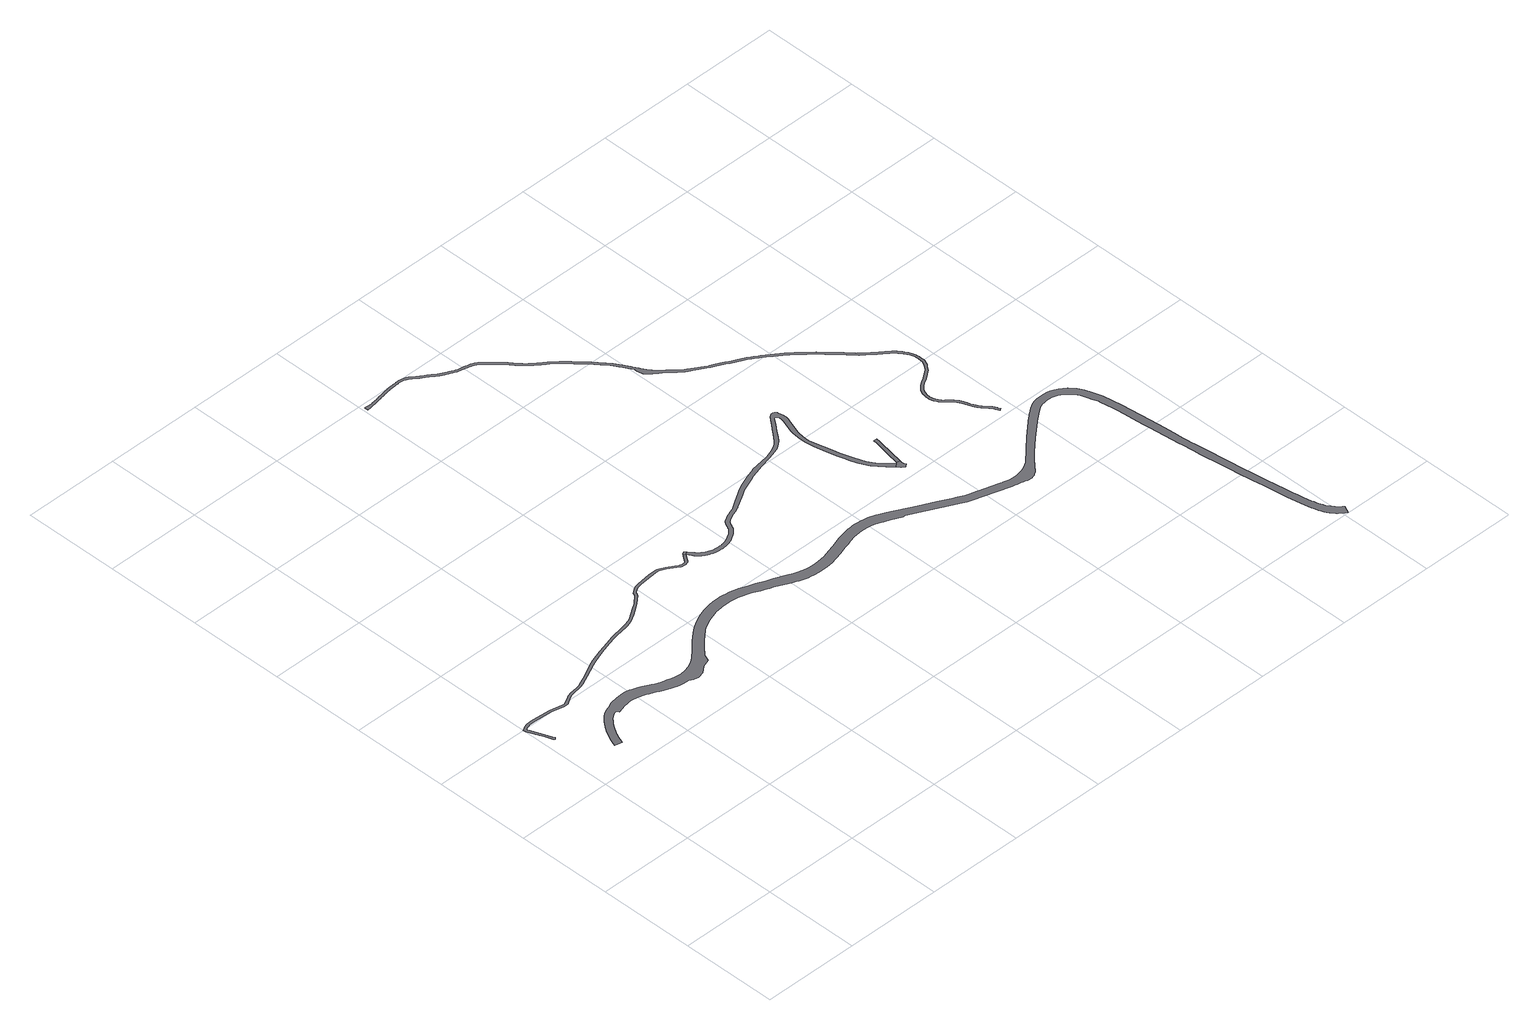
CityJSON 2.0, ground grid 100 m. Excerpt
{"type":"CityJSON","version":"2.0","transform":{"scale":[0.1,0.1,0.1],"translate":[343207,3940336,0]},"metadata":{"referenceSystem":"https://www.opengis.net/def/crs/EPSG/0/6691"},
"CityObjects":{
"road1":{"type":"Road","attributes":{"RoadStructureAttribute.sectionType":"1"},"geometry":[{"type":"MultiSurface","lod":"1","boundaries":[[[0,1,2,3,4,5,6,7,8,9,10,11,12,13,14,15,16,17,18,19,20,21,22,23,24,25,26,27,28,29,30,31,32,33,34,35,36,37,38,39,40,41,42,43,44,45,46,47,48,49,50,51,52,53,54,55,56,57,58,59,60,61,62,63,64,65,66,67,68,69,70,71,72,73,74,75,76,77,78,79,80,81,82,83,84,85,86,87,88,89,90,91,92,93,94,95,96,97,98,99,100,101,102,103,104,105,106,107,108,109,110,111,112,113,114,115,116,117,118,119,120,121,122,123,124,125,126,127,128,129,130,131,132,133,134,135,136,137,138,139,140,141,142,143,144,145,146,147,148,149,150,151,0,152,153,154,155,156,157,158,159,160,161,162,163,164,165,166,167,168,169,170,171,172,173,174,175,176,177,178,179,180,181,182,183,184,185,186,187,188,189,190,191,192,193,194,195,196,197,198,199,200,201,202,203,204,205,206,207,208,209,210,211,212,213,214,215,216,217,218,219,220,221,222,223,224,225,226,227,228,229,230,231,232,233,234,235,236,237,238,239,240,241,242,243,244,245,246,247,248,249,250,251,252,253,254,255,256,257,258,259,260,261,262,263,264,265,266,267,268,269,270,271,272,273,274,275,276,277,278,279,280,281,282,283,284,285,286,287,288,289,290,291,292,293,294,295,296,297,298,299,300,301,302,303,304,305,306,307,308,309,310,311,312,313,314,315,316,317,318,319,320,321,322,323,324,325,326,327,328,329,330,331,332,333,334,335,336,337,338,339,340,341,342,343,344,345,346,347,348,349,350,351,352,353,354,355,356,357,358,359,360,361,362,363,364,365,366,367,368,369,370,371,372,373,374,375,376,377,378,379,380,381,382,383,384,385,386,387,388,389,390,391,392,393,394,395,396]]]}]},
"road2":{"type":"Road","geometry":[{"type":"MultiSurface","lod":"1","boundaries":[[[397,1,0,396,398]]]}]},
"road3":{"type":"Road","attributes":{"function":"3","RoadStructureAttribute.sectionType":"1"},"geometry":[{"type":"MultiSurface","lod":"1","boundaries":[[[399,400,401,402,403,404,405,406,407,408,409,410,411,412,413,414,415,416,417,418,419,420,421,422,423,424,425,426,427,428,429,430,431,432,433,434,435,436,437,438,439,440,441,442,443,444,445,446,447,448,449,450,451,452,453,454,455,456,457,458,459,460,461,462,463,464,465,466,467,468,469,470,471,472,473,474,475,476,477,478,479,480,481,482,483,484,485,486,487,488,489,490,491,492,493,494,495,496,497,498,499,500,501,502,503,504,505,506,507,508,509,510,511,512,513,514,515,516,517,518,519,520,521,522,523,524,525,526,527,528,529,530,531,532,533,534,535,536,537,538,539,540,541,542,543,544,545,546,547,548,549,550,551,552,553,554,555,556,557,558,559,560,561,562,563,564,565,566,567,568,569,570,571,572,573,574,575,576,577,578,579,580,581,582,583,584,585,586,587,588,589,590,591,592,593,594,595,596,597,598,599,600,601,602,603,604,605,606,607,608,609,610,611,612,613,614,615,616,617,618,619,620,621,622,623,624,625,626,627,628,629,630,631,632,633,634,635,636,637,638,639,640,641,642,643,644,645,646,647,648,649,650,651,652,653,654,655,656,657,658,659,660,661,662,663,664,665,666,667,668,669,670,671,672,673,674,675,676,677,678,679,680,681,682,683,684,685,686,687,688,689,690,691,692,693,694,695,696,697,698,699,700,701,702,703,704,705,706,707,708,709,710,711,712,713,714,715,716,717,718,719,720,721,722,723,724,725,726,727,728,729,730,731,732,733,734,735,736,737,738,739,740,741,742,743,744,745,746,747,748,749,750,751,752,753,754,755,756,757,758,759,760,761,762,763,764,765,766,767,768,769,770,771,772,773,774,775,776,777,778,779,780,781,782,783,784,785,786,787,788,789,790,791,792,793,794,795,796,797,798,799,800,801,802,803,804,805,806,807,808,809,810,811,812,813,814,815,816,817,818,819,820,821,822,823,824,825,826]]]}]},
"road4":{"type":"Road","attributes":{"RoadStructureAttribute.sectionType":"1"},"geometry":[{"type":"MultiSurface","lod":"1","boundaries":[[[827,828,829,830,831,832,833,834,835,836,837,838,839,840,841,842,843,844,845,846,847,848,849,850,851,852,853,854,855,856,857,858,859,860,861,862,863,864,865,866,867,868,869,870,871,872,873,874,875,876,877,878,879,880,881,882,883,884,885,886,887,888,889,890,891,892,893,894,895,896,897,898,899,900,901,902,903,904,905,906,907,908,909,910,911,912,913,914,915,916,917,918,919,920,921,922,923,924,925,926,927,928,929,930,931,932,933,934,935,936,937,938,939,940,941,942,943,944,945,946,947,948,949,950,951,952,953,954,955,956,957,958,959,960,961,962,963,964,965,966,967,968,969,970,971,972,973,974,975,976,977,978,979,980,981,982,983,984,985,986,987,988,989,990,991,992,993,994,995,996,997,998,999,1000,1001,1002,1003,1004,1005,1006,1007,1008,1009,1010,1011,1012,1013,1014,1015,1016,1017,1018,1019,1020,1021,1022,1023,1024,1025,1026,1027,1028,1029,1030,1031,1032,1033,1034,1035,1036,1037,1038,1039,1040,1041,1042,1043,1044,1045,1046,1047,1048,1049,1050,1051,1052,1053,1054,1055,1056,1057,1058,1059,1060,1061,1062,1063,1064,1065,1066,1067,1068,1069,1070,1071,1072,1073,1074,1075,1076,1077,1078,1079,1080,1081,1082,1083,1084,1085,1086,1087,1088,1089,1090,1091,1092,1093,1094,1095,1096,1097,1098,1099,1100,1101,1102,1103,1104,1105,1106,1107,1108,1109,1110,1111,1112,1113,1114,1115,1116,1117,1118,1119,1120,1121,1122,1123,1124,1125,1126,1127,1128,1129,1130,1131,1132,1133,1134,1135,1136,1137,1138,1139,1140,1141,1142,1143,1144,1145,1146,1147,1148,1149,1150,1151,1152,1153,1154,1155,1156,1157,1158,1159,1160,1161,1162,1163,1164,1165,1166,1167,1168,1169,1170,1171,1172,1173,1174,1175,1176,1177,1178,1179,1180,1181,1182,1183,1184,1185,1186,1187,1188,1189,1190,1191,1192,1193,1194,1195,1196,1197,1198,1199,1200,1201,1202,1203,1204,1205,1206,1207,1208,1209,1210,1211,1212,1213,1214,1215,1216,1217,1218,1219,1220,1221,1222,1223,1224,1225,1226,1227,1228,1229,1230,1231,1232,1233,1234,1235,1236,1237,1238,1239,1240,1241,1242,1243,1244,1245,1246,1247,1248,1249,1250,1251,1252,1253,1254,1255,1256,1257,1258,1259,1260,1261,1262,1263,1264,1265,1266,1267,1268,1269,1270,1271,1272,1273,1274,1275,1276,1277,1278,1279,1280,1281,1282,1283,1284,1285,1286,1287,1288,1289,1290,1291,1292,1293,1294,1295,1296,1297,1298,1299,1300,1301,1302,1303,1304,1305,1306,1307,1308,1309,1310,1311,1312,1313,1314,1315,1316,1317,1318,1319,1320,1321,1322,1323,1324,1325,1326,1327,1328,1329,1330,1331,1332,1333,1334,1335,1336,1337,1338,1339,1340,1341,1342,1343,1344,1345,1346,1347,1348,1349,1350,1351,1352,1353,1354,1355,1356,1357,1358,1359,1360,1361,1362,1363,1364,1365,1366,1367,1368,1369,1370,1371,1372,1373,1374,1375,1376,1377,1378,1379,1380,1381,1382,1383,1384,1385,1386,1387,1388,1389,1390,1391,1392,1393,1394,1395,1396,1397,1398,1399,1400,1401,1402,1403,1404,1405,1406,1407,1408,1409,1410,1411,1412,1413,1414,1415,1416,1417,1418,1419,1420,1421,1422,1423,1424,1425,1426,1427,1428,1429,1430,1431,1432,1433,1434,1435,1436,1437,1438,1439,1440,1441,1442,1443,1444,1445,1446,1447,1448,1449,1450,1451,1452,1453,1454,1455,1456,1457,1458,1459,1460,1461,1462,1463,1464,1465,1466,1467,1468,1469,1470,1471,1472,1473,1474,1475,1476,1477,1478,1479,1480,1481,1482,1483,1484,1485,1486,1487,1488,1489,1490,1491,1492,1493,1494,1495,1496,1497,1498,1499,1500,1501,1502,1503,1504,1505,1506,1507,1508,1509,1510,1511,1512,1513,1514,1515,1516,1517,1518,1519,1520,1521,1522,1523,1524,1525,1526,1527,1528,1529,1530,1531,1532,1533,1534,1535,1536,1537,1538,1539,1540,1541,1542,1543,1544,1545,1546,1547,1548,1549,1550,1551,1552,1553,1554,1555,1556,1557,1558,1559,1560,1561,1562,1563,1564,1565,1566,1567,1568,1569,1570,1571,1572,1573,1574,1575,1576,1577,1578,1579,1580,1581,1582,1583,1584,1585,1586,1587,1588,1589,1590,1591,1592,1593,1594,1595,1596,1597,1598,1599,1600,1601,1602,1603,1604,1605,1606,1607,1608,1609,1610,1611,1612,1613,1614,1615,1616,1617,1618,1619,1620,1621,1622,1623,1624,1625,1626,1627,1628,1629,1630,1631,1632,1633,1634,1635,1636,1637,1638,1639,1640,1641,1642,1643,1644,1645,1646,1647,1648,1649,1650,1651,1652,1653,1654,1655,1656,1657,1658,1659,1660,1661,1662,1663,1664,1665,1666,1667,1668,1669,1670,1671,1672,1673,1674,1675,1676,1677,1678,1679,1680,1681,1682,1683,1684,1685,1686,1687,1688,1689,1690,1691,1692,1693,1694,1695,1696,1697,1698,1699,1700,1701,1702,1703,1704,1705,1706,1707,1708,1709,1710,1711,1712,1713,1714,1715,1716,1717,1718,1719,1720,1721,1722,1723,1724,1725,1726,1727,1728,1729,1730,1731,1732,1733,1734,1735,1736,1737,1738,1739,1740,1741,1742,1743,1744,1745,1746,1747,1748,1749,1750,1751,1752,1753,1754,1755,1756,1757,1758,1759,1760,1761,1762,1763,1764,1765,1766,1767,1768,1769,1770,1771,1772,1773,1774,1775,1776,1777,1778,1779,1780,1781,1782,1783,1784,1785,1786,1787,1788,1789,1790,1791,1792,1793,1794,1795,1796,1797,1798,1799,1800,1801,1802,1803,1804,1805,1806,1807,1808,1809]]]}]},
"road5":{"type":"Road","geometry":[{"type":"MultiSurface","lod":"1","boundaries":[[[1810,1811,1812,1813,270,269,1814,1815,1816,1817]]]}]},
"road6":{"type":"Road","attributes":{"RoadStructureAttribute.sectionType":"1"},"geometry":[{"type":"MultiSurface","lod":"1","boundaries":[[[1812,1818,1819,1820,1821,1822,1823,1824,1813]]]}]}
},
"vertices":[
[2627,3643,0],[2606,3657,0],[2600,3649,0],[2568,3604,0],[2558,3588,0],[2551,3581,0],[2540,3577,0],[2532,3575,0],[2516,3575,0],[2503,3578,0],[2494,3582,0],[2485,3586,0],[2457,3603,0],[2384,3650,0],[2347,3667,0],[2330,3675,0],[2313,3680,0],[2294,3683,0],[2272,3683,0],[2209,3678,0],[2072,3664,0],[2023,3651,0],[2002,3645,0],[1963,3619,0],[1943,3601,0],[1938,3587,0],[1938,3583,0],[1937,3580,0],[1936,3579,0],[1933,3573,0],[1853,3501,0],[1788,3458,0],[1732,3422,0],[1692,3396,0],[1656,3378,0],[1600,3360,0],[1503,3343,0],[1472,3340,0],[1450,3335,0],[1404,3325,0],[1328,3304,0],[1199,3269,0],[1076,3226,0],[1022,3204,0],[885,3135,0],[780,3089,0],[755,3078,0],[723,3073,0],[681,3068,0],[649,3064,0],[629,3058,0],[607,3051,0],[586,3042,0],[560,3025,0],[531,3010,0],[512,2998,0],[495,2994,0],[479,2996,0],[347,3025,0],[168,3042,0],[120,3042,0],[87,3039,0],[73,3033,0],[46,3025,0],[29,3018,0],[24,3012,0],[5,3002,0],[7,2980,0],[8,2974,0],[9,2971,0],[16,2952,0],[23,2937,0],[30,2919,0],[38,2901,0],[43,2889,0],[45,2884,0],[57,2855,0],[66,2831,0],[77,2805,0],[88,2776,0],[105,2736,0],[116,2724,0],[134,2741,0],[126,2750,0],[66,2898,0],[39,2961,0],[35,2972,0],[32,2980,0],[31,2988,0],[38,2992,0],[43,2996,0],[55,3001,0],[81,3009,0],[93,3014,0],[121,3017,0],[167,3017,0],[343,3001,0],[475,2971,0],[496,2969,0],[522,2975,0],[543,2988,0],[572,3004,0],[598,3020,0],[616,3028,0],[636,3034,0],[654,3039,0],[684,3043,0],[727,3048,0],[762,3054,0],[790,3066,0],[896,3113,0],[1033,3181,0],[1084,3203,0],[1207,3246,0],[1335,3280,0],[1410,3300,0],[1461,3312,0],[1476,3315,0],[1506,3319,0],[1606,3335,0],[1665,3355,0],[1705,3374,0],[1746,3401,0],[1802,3437,0],[1868,3482,0],[1952,3557,0],[1957,3565,0],[1960,3570,0],[1962,3574,0],[1963,3581,0],[1965,3587,0],[1979,3600,0],[2013,3622,0],[2030,3627,0],[2076,3640,0],[2211,3653,0],[2273,3658,0],[2292,3658,0],[2308,3656,0],[2321,3651,0],[2337,3645,0],[2372,3628,0],[2474,3563,0],[2484,3559,0],[2496,3554,0],[2514,3550,0],[2534,3550,0],[2547,3553,0],[2564,3560,0],[2577,3571,0],[2589,3590,0],[2620,3634,0],[2655,3596,0],[2665,3582,0],[2675,3571,0],[2684,3561,0],[2694,3551,0],[2703,3543,0],[2712,3536,0],[2720,3530,0],[2729,3524,0],[2737,3518,0],[2746,3514,0],[2755,3509,0],[2764,3505,0],[2774,3501,0],[2784,3497,0],[2794,3493,0],[2804,3489,0],[2815,3485,0],[2826,3482,0],[2837,3479,0],[2849,3478,0],[2861,3477,0],[2872,3476,0],[2885,3476,0],[2898,3475,0],[2912,3475,0],[2926,3475,0],[2942,3476,0],[2958,3478,0],[2974,3482,0],[2991,3486,0],[3008,3492,0],[3025,3499,0],[3042,3507,0],[3058,3516,0],[3073,3525,0],[3088,3534,0],[3102,3544,0],[3116,3555,0],[3127,3566,0],[3137,3576,0],[3147,3587,0],[3154,3598,0],[3160,3608,0],[3166,3618,0],[3170,3627,0],[3174,3636,0],[3178,3644,0],[3181,3652,0],[3184,3658,0],[3187,3665,0],[3190,3670,0],[3194,3674,0],[3198,3679,0],[3204,3684,0],[3212,3689,0],[3222,3696,0],[3233,3702,0],[3246,3708,0],[3259,3714,0],[3273,3720,0],[3286,3725,0],[3300,3729,0],[3313,3734,0],[3327,3739,0],[3340,3744,0],[3353,3750,0],[3365,3756,0],[3376,3763,0],[3386,3770,0],[3393,3775,0],[3527,3853,0],[3558,3870,0],[3597,3890,0],[3636,3908,0],[3676,3925,0],[3716,3941,0],[3764,3959,0],[3812,3974,0],[3861,3988,0],[3897,3997,0],[4033,4028,0],[4121,4054,0],[4167,4075,0],[4210,4101,0],[4245,4134,0],[4278,4174,0],[4323,4233,0],[4350,4269,0],[4378,4304,0],[4396,4326,0],[4422,4361,0],[4433,4369,0],[4445,4371,0],[4451,4368,0],[4458,4360,0],[4462,4350,0],[4466,4320,0],[4459,4291,0],[4411,4145,0],[4402,4105,0],[4400,4088,0],[4396,4039,0],[4396,4000,0],[4398,3954,0],[4409,3871,0],[4437,3737,0],[4442,3714,0],[4459,3642,0],[4480,3572,0],[4499,3512,0],[4521,3453,0],[4545,3396,0],[4575,3341,0],[4615,3288,0],[4661,3238,0],[4686,3214,0],[4717,3178,0],[4754,3209,0],[4742,3222,0],[4694,3269,0],[4649,3316,0],[4613,3366,0],[4612,3368,0],[4586,3415,0],[4563,3470,0],[4542,3527,0],[4523,3585,0],[4503,3653,0],[4486,3723,0],[4482,3746,0],[4451,3876,0],[4432,3959,0],[4431,4000,0],[4433,4035,0],[4440,4083,0],[4444,4101,0],[4499,4258,0],[4506,4278,0],[4513,4310,0],[4510,4351,0],[4503,4390,0],[4498,4406,0],[4483,4421,0],[4469,4428,0],[4462,4429,0],[4449,4428,0],[4436,4423,0],[4417,4406,0],[4368,4348,0],[4351,4325,0],[4322,4291,0],[4295,4254,0],[4279,4233,0],[4251,4196,0],[4219,4158,0],[4189,4129,0],[4151,4106,0],[4109,4087,0],[4025,4061,0],[3821,4024,0],[3813,4022,0],[3799,4017,0],[3750,4001,0],[3749,4001,0],[3700,3983,0],[3659,3967,0],[3618,3949,0],[3577,3930,0],[3537,3910,0],[3514,3897,0],[3427,3841,0],[3370,3808,0],[3362,3802,0],[3354,3796,0],[3346,3791,0],[3336,3786,0],[3325,3781,0],[3313,3777,0],[3300,3772,0],[3286,3767,0],[3272,3762,0],[3258,3757,0],[3243,3751,0],[3229,3744,0],[3215,3737,0],[3202,3730,0],[3190,3723,0],[3180,3716,0],[3171,3709,0],[3163,3701,0],[3157,3692,0],[3152,3683,0],[3148,3675,0],[3144,3667,0],[3141,3659,0],[3138,3652,0],[3134,3644,0],[3130,3637,0],[3126,3628,0],[3121,3620,0],[3115,3612,0],[3108,3603,0],[3099,3594,0],[3089,3585,0],[3078,3576,0],[3066,3568,0],[3052,3559,0],[3038,3550,0],[3024,3543,0],[3009,3536,0],[2994,3530,0],[2979,3525,0],[2964,3520,0],[2951,3518,0],[2937,3516,0],[2925,3515,0],[2912,3515,0],[2899,3515,0],[2887,3516,0],[2875,3516,0],[2863,3517,0],[2853,3518,0],[2844,3519,0],[2835,3521,0],[2827,3523,0],[2818,3526,0],[2809,3530,0],[2799,3534,0],[2789,3538,0],[2780,3542,0],[2772,3546,0],[2764,3549,0],[2758,3553,0],[2756,3554,0],[2751,3557,0],[2744,3562,0],[2737,3568,0],[2729,3574,0],[2721,3581,0],[2713,3589,0],[2705,3598,0],[2697,3607,0],[2657,3654,0],[2654,3660,0],
[2611,3666,0],[2638,3683,0],
[492,2284,0],[501,2309,0],[507,2326,0],[521,2361,0],[536,2393,0],[537,2395,0],[555,2428,0],[574,2460,0],[588,2480,0],[595,2491,0],[617,2520,0],[622,2526,0],[636,2541,0],[655,2562,0],[675,2581,0],[698,2597,0],[713,2606,0],[747,2613,0],[760,2586,0],[848,2611,0],[855,2612,0],[883,2616,0],[910,2619,0],[936,2620,0],[961,2619,0],[985,2616,0],[1009,2611,0],[1033,2604,0],[1057,2596,0],[1072,2591,0],[1085,2586,0],[1111,2574,0],[1139,2560,0],[1168,2547,0],[1198,2533,0],[1228,2519,0],[1259,2506,0],[1291,2494,0],[1320,2484,0],[1350,2474,0],[1382,2466,0],[1414,2460,0],[1444,2457,0],[1475,2457,0],[1476,2457,0],[1510,2436,0],[1564,2424,0],[1629,2444,0],[1692,2495,0],[1779,2528,0],[1803,2586,0],[1808,2598,0],[1828,2620,0],[1851,2644,0],[1873,2667,0],[1898,2692,0],[1923,2717,0],[1949,2742,0],[1975,2766,0],[1997,2785,0],[2018,2803,0],[2039,2820,0],[2061,2836,0],[2084,2850,0],[2108,2863,0],[2133,2875,0],[2158,2887,0],[2186,2898,0],[2216,2908,0],[2246,2916,0],[2276,2924,0],[2310,2930,0],[2345,2935,0],[2363,2936,0],[2380,2937,0],[2415,2938,0],[2459,2937,0],[2502,2933,0],[2545,2926,0],[2587,2916,0],[2625,2904,0],[2664,2888,0],[2682,2880,0],[2704,2871,0],[2744,2853,0],[2783,2837,0],[2821,2821,0],[2859,2805,0],[2897,2788,0],[2933,2772,0],[2970,2754,0],[3007,2737,0],[3045,2721,0],[3072,2711,0],[3099,2701,0],[3126,2692,0],[3155,2684,0],[3182,2678,0],[3209,2675,0],[3230,2672,0],[3297,2668,0],[3334,2667,0],[3370,2668,0],[3407,2671,0],[3445,2677,0],[3482,2685,0],[3519,2695,0],[3555,2705,0],[3577,2711,0],[3582,2712,0],[3609,2721,0],[3635,2729,0],[3662,2737,0],[3707,2751,0],[3748,2765,0],[3822,2783,0],[3881,2791,0],[3918,2793,0],[3974,2790,0],[4016,2784,0],[4052,2775,0],[4083,2766,0],[4097,2759,0],[4132,2743,0],[4190,2718,0],[4296,2670,0],[4324,2672,0],[4787,2438,0],[4827,2418,0],[4909,2392,0],[4960,2377,0],[5247,2290,0],[5254,2287,0],[5276,2283,0],[5295,2277,0],[5315,2272,0],[5335,2268,0],[5355,2263,0],[5374,2257,0],[5394,2251,0],[5413,2246,0],[5432,2245,0],[5444,2247,0],[5456,2250,0],[5468,2254,0],[5480,2259,0],[5491,2265,0],[5503,2272,0],[5516,2282,0],[5528,2295,0],[5570,2340,0],[5632,2406,0],[5679,2455,0],[5773,2546,0],[5779,2552,0],[5810,2577,0],[5836,2599,0],[5872,2630,0],[5917,2669,0],[6034,2765,0],[6046,2775,0],[6058,2784,0],[6070,2793,0],[6082,2802,0],[6103,2818,0],[6124,2833,0],[6146,2847,0],[6170,2858,0],[6197,2867,0],[6225,2872,0],[6243,2874,0],[6254,2875,0],[6282,2875,0],[6311,2871,0],[6339,2865,0],[6367,2855,0],[6392,2843,0],[6412,2829,0],[6417,2826,0],[6439,2806,0],[6460,2783,0],[6479,2759,0],[6506,2713,0],[6526,2662,0],[6542,2609,0],[6560,2557,0],[6564,2531,0],[6585,2393,0],[6589,2370,0],[6592,2342,0],[6619,2065,0],[6627,1993,0],[6663,1672,0],[6667,1636,0],[6679,1521,0],[6689,1433,0],[6716,1222,0],[6730,1129,0],[6746,1012,0],[6777,803,0],[6778,797,0],[6807,594,0],[6819,520,0],[6852,324,0],[6858,301,0],[6867,267,0],[6877,234,0],[6889,201,0],[6898,178,0],[6908,155,0],[6918,133,0],[6931,112,0],[6942,97,0],[6954,82,0],[6967,68,0],[6979,54,0],[7002,34,0],[7024,17,0],[7048,1,0],[7082,79,0],[7069,87,0],[7056,98,0],[7050,104,0],[7033,122,0],[7033,123,0],[7021,137,0],[7010,152,0],[6999,168,0],[6987,187,0],[6976,207,0],[6966,228,0],[6957,249,0],[6950,269,0],[6943,290,0],[6938,311,0],[6932,333,0],[6921,380,0],[6912,428,0],[6903,476,0],[6894,528,0],[6885,582,0],[6881,604,0],[6852,805,0],[6851,814,0],[6835,923,0],[6826,987,0],[6820,1023,0],[6791,1232,0],[6764,1442,0],[6748,1584,0],[6746,1598,0],[6730,1753,0],[6730,1756,0],[6715,1909,0],[6700,2064,0],[6668,2380,0],[6638,2577,0],[6618,2634,0],[6601,2688,0],[6578,2748,0],[6545,2805,0],[6521,2835,0],[6496,2862,0],[6466,2889,0],[6432,2912,0],[6397,2929,0],[6361,2942,0],[6324,2950,0],[6288,2955,0],[6251,2955,0],[6214,2952,0],[6177,2944,0],[6140,2933,0],[6108,2917,0],[6079,2900,0],[6056,2882,0],[6034,2866,0],[6021,2857,0],[6008,2847,0],[5997,2837,0],[5983,2827,0],[5795,2661,0],[5550,2427,0],[5523,2413,0],[5496,2399,0],[5486,2394,0],[5469,2386,0],[5441,2376,0],[5413,2370,0],[5385,2366,0],[5356,2364,0],[5327,2365,0],[5287,2370,0],[5246,2380,0],[5232,2384,0],[5225,2386,0],[5206,2392,0],[5195,2395,0],[4997,2456,0],[4992,2457,0],[4916,2480,0],[4875,2493,0],[4813,2521,0],[4770,2542,0],[4707,2574,0],[4647,2605,0],[4489,2683,0],[4412,2721,0],[4294,2784,0],[4238,2812,0],[4190,2835,0],[4153,2852,0],[4128,2862,0],[4105,2869,0],[4081,2876,0],[4040,2884,0],[4002,2890,0],[3974,2893,0],[3940,2895,0],[3911,2895,0],[3882,2894,0],[3853,2892,0],[3823,2888,0],[3791,2882,0],[3758,2874,0],[3713,2862,0],[3593,2825,0],[3530,2807,0],[3484,2794,0],[3450,2786,0],[3413,2780,0],[3370,2774,0],[3342,2772,0],[3313,2771,0],[3286,2771,0],[3259,2773,0],[3233,2776,0],[3210,2780,0],[3184,2787,0],[3150,2798,0],[3107,2814,0],[3053,2835,0],[2935,2886,0],[2870,2912,0],[2781,2948,0],[2714,2976,0],[2667,2994,0],[2633,3006,0],[2600,3016,0],[2568,3024,0],[2537,3031,0],[2507,3035,0],[2471,3039,0],[2436,3042,0],[2406,3043,0],[2377,3042,0],[2349,3040,0],[2308,3035,0],[2267,3028,0],[2239,3023,0],[2214,3016,0],[2188,3008,0],[2158,2997,0],[2127,2983,0],[2083,2962,0],[2043,2941,0],[2018,2926,0],[1995,2912,0],[1972,2894,0],[1936,2866,0],[1900,2835,0],[1864,2803,0],[1762,2705,0],[1752,2695,0],[1724,2669,0],[1698,2646,0],[1678,2630,0],[1659,2617,0],[1639,2605,0],[1621,2596,0],[1604,2589,0],[1580,2581,0],[1555,2574,0],[1533,2569,0],[1512,2566,0],[1494,2565,0],[1476,2565,0],[1456,2567,0],[1427,2573,0],[1391,2581,0],[1344,2594,0],[1300,2608,0],[1268,2619,0],[1239,2631,0],[1209,2644,0],[1173,2663,0],[1134,2683,0],[1102,2699,0],[1073,2711,0],[1048,2721,0],[1026,2727,0],[992,2735,0],[978,2738,0],[972,2739,0],[935,2740,0],[901,2738,0],[882,2736,0],[794,2719,0],[735,2695,0],[721,2690,0],[701,2682,0],[680,2673,0],[657,2661,0],[627,2639,0],[601,2615,0],[579,2591,0],[559,2567,0],[534,2535,0],[512,2501,0],[511,2500,0],[506,2493,0],[490,2465,0],[476,2440,0],[470,2429,0],[453,2391,0],[437,2353,0],[430,2334,0],[421,2307,0],
[2030,6922,0],[2037,6922,0],[2044,6923,0],[2053,6923,0],[2061,6924,0],[2069,6925,0],[2078,6926,0],[2086,6927,0],[2092,6928,0],[2101,6929,0],[2135,6935,0],[2140,6935,0],[2147,6936,0],[2155,6937,0],[2164,6939,0],[2173,6941,0],[2183,6943,0],[2193,6945,0],[2203,6947,0],[2215,6949,0],[2227,6952,0],[2239,6954,0],[2253,6956,0],[2266,6959,0],[2279,6961,0],[2292,6963,0],[2304,6965,0],[2316,6968,0],[2327,6969,0],[2338,6971,0],[2349,6973,0],[2360,6974,0],[2370,6975,0],[2380,6976,0],[2387,6977,0],[2390,6977,0],[2401,6978,0],[2413,6978,0],[2424,6979,0],[2436,6980,0],[2448,6980,0],[2460,6981,0],[2471,6982,0],[2482,6982,0],[2493,6982,0],[2504,6980,0],[2515,6979,0],[2526,6976,0],[2537,6973,0],[2547,6970,0],[2556,6966,0],[2564,6962,0],[2572,6957,0],[2580,6952,0],[2587,6946,0],[2594,6940,0],[2603,6933,0],[2612,6925,0],[2621,6918,0],[2631,6910,0],[2641,6903,0],[2645,6900,0],[2652,6896,0],[2663,6889,0],[2674,6882,0],[2684,6875,0],[2695,6869,0],[2705,6862,0],[2716,6855,0],[2726,6848,0],[2736,6840,0],[2747,6833,0],[2757,6825,0],[2767,6818,0],[2777,6811,0],[2787,6804,0],[2797,6798,0],[2807,6792,0],[2818,6786,0],[2829,6780,0],[2840,6775,0],[2851,6770,0],[2862,6765,0],[2873,6760,0],[2884,6754,0],[2896,6749,0],[2907,6744,0],[2919,6739,0],[2930,6734,0],[2941,6730,0],[2952,6726,0],[2964,6724,0],[2975,6721,0],[2987,6718,0],[2998,6717,0],[3003,6715,0],[3008,6714,0],[3019,6712,0],[3028,6710,0],[3038,6708,0],[3048,6705,0],[3058,6702,0],[3068,6699,0],[3078,6696,0],[3087,6693,0],[3095,6689,0],[3102,6686,0],[3106,6684,0],[3113,6679,0],[3118,6678,0],[3120,6677,0],[3126,6671,0],[3134,6665,0],[3142,6658,0],[3150,6650,0],[3159,6642,0],[3168,6634,0],[3177,6625,0],[3186,6617,0],[3195,6608,0],[3203,6600,0],[3211,6591,0],[3220,6583,0],[3228,6574,0],[3236,6566,0],[3244,6558,0],[3253,6550,0],[3261,6543,0],[3269,6535,0],[3276,6528,0],[3282,6520,0],[3289,6512,0],[3296,6504,0],[3297,6503,0],[3303,6495,0],[3308,6488,0],[3309,6487,0],[3316,6478,0],[3323,6468,0],[3330,6459,0],[3337,6450,0],[3345,6441,0],[3352,6433,0],[3359,6425,0],[3366,6417,0],[3372,6409,0],[3379,6402,0],[3385,6394,0],[3392,6387,0],[3399,6380,0],[3405,6373,0],[3412,6366,0],[3420,6359,0],[3427,6353,0],[3435,6347,0],[3442,6341,0],[3450,6335,0],[3457,6329,0],[3465,6322,0],[3473,6315,0],[3482,6307,0],[3483,6307,0],[3490,6300,0],[3499,6293,0],[3508,6286,0],[3517,6280,0],[3526,6273,0],[3534,6267,0],[3543,6261,0],[3550,6255,0],[3557,6250,0],[3562,6246,0],[3568,6241,0],[3648,6171,0],[3671,6149,0],[3675,6145,0],[3680,6140,0],[3686,6133,0],[3694,6124,0],[3702,6115,0],[3710,6105,0],[3719,6094,0],[3728,6084,0],[3737,6073,0],[3746,6064,0],[3747,6062,0],[3757,6052,0],[3768,6041,0],[3778,6032,0],[3788,6022,0],[3797,6012,0],[3807,6002,0],[3816,5991,0],[3825,5980,0],[3834,5969,0],[3842,5959,0],[3851,5947,0],[3860,5936,0],[3870,5925,0],[3880,5913,0],[3889,5903,0],[3898,5891,0],[3907,5880,0],[3916,5870,0],[3924,5859,0],[3932,5847,0],[3939,5836,0],[3947,5825,0],[3953,5814,0],[3959,5803,0],[3965,5793,0],[3971,5784,0],[3976,5776,0],[3980,5770,0],[3983,5766,0],[3985,5762,0],[3986,5759,0],[3989,5753,0],[3993,5745,0],[3999,5735,0],[4005,5724,0],[4012,5712,0],[4019,5700,0],[4027,5688,0],[4033,5675,0],[4034,5674,0],[4034,5671,0],[4034,5665,0],[4031,5638,0],[4040,5591,0],[4043,5582,0],[4049,5573,0],[4058,5563,0],[4068,5553,0],[4079,5543,0],[4090,5533,0],[4102,5524,0],[4114,5514,0],[4125,5506,0],[4136,5498,0],[4146,5491,0],[4156,5485,0],[4164,5481,0],[4169,5477,0],[4170,5477,0],[4173,5476,0],[4189,5460,0],[4199,5452,0],[4265,5389,0],[4266,5387,0],[4319,5345,0],[4341,5331,0],[4396,5297,0],[4398,5295,0],[4422,5281,0],[4506,5234,0],[4515,5231,0],[4531,5223,0],[4548,5215,0],[4565,5206,0],[4584,5197,0],[4603,5187,0],[4621,5178,0],[4639,5168,0],[4656,5159,0],[4672,5150,0],[4689,5140,0],[4706,5131,0],[4723,5122,0],[4741,5114,0],[4760,5105,0],[4778,5097,0],[4795,5088,0],[4811,5079,0],[4828,5069,0],[4845,5059,0],[4863,5048,0],[4881,5037,0],[4899,5025,0],[4918,5014,0],[4935,5002,0],[4951,4989,0],[4967,4977,0],[4983,4965,0],[4999,4952,0],[5015,4940,0],[5032,4927,0],[5049,4915,0],[5067,4902,0],[5083,4890,0],[5099,4877,0],[5114,4865,0],[5130,4852,0],[5145,4838,0],[5160,4824,0],[5176,4810,0],[5191,4795,0],[5206,4781,0],[5222,4767,0],[5237,4753,0],[5251,4739,0],[5266,4725,0],[5280,4712,0],[5293,4698,0],[5306,4684,0],[5320,4670,0],[5333,4656,0],[5346,4643,0],[5359,4629,0],[5372,4616,0],[5384,4602,0],[5396,4589,0],[5408,4576,0],[5419,4564,0],[5431,4552,0],[5441,4541,0],[5451,4530,0],[5452,4529,0],[5460,4520,0],[5469,4510,0],[5477,4500,0],[5485,4491,0],[5493,4482,0],[5500,4474,0],[5509,4464,0],[5532,4437,0],[5536,4440,0],[5541,4435,0],[5552,4426,0],[5563,4416,0],[5575,4405,0],[5587,4394,0],[5599,4383,0],[5612,4371,0],[5626,4360,0],[5639,4348,0],[5652,4337,0],[5666,4326,0],[5678,4316,0],[5690,4308,0],[5699,4301,0],[5706,4295,0],[5711,4291,0],[5714,4287,0],[5721,4282,0],[5731,4275,0],[5737,4270,0],[5744,4265,0],[5752,4257,0],[5762,4249,0],[5771,4240,0],[5780,4230,0],[5789,4218,0],[5799,4206,0],[5808,4194,0],[5817,4181,0],[5824,4168,0],[5832,4155,0],[5839,4141,0],[5845,4128,0],[5849,4115,0],[5853,4102,0],[5856,4088,0],[5858,4073,0],[5859,4060,0],[5860,4047,0],[5859,4034,0],[5859,4021,0],[5858,4009,0],[5856,3998,0],[5855,3990,0],[5846,3971,0],[5843,3966,0],[5842,3962,0],[5835,3948,0],[5833,3946,0],[5799,3904,0],[5796,3902,0],[5707,3833,0],[5664,3810,0],[5663,3810,0],[5661,3808,0],[5660,3807,0],[5658,3805,0],[5656,3804,0],[5653,3802,0],[5650,3800,0],[5648,3798,0],[5645,3796,0],[5642,3795,0],[5640,3793,0],[5637,3791,0],[5635,3789,0],[5632,3787,0],[5630,3785,0],[5628,3783,0],[5625,3781,0],[5623,3779,0],[5621,3777,0],[5619,3776,0],[5617,3774,0],[5615,3772,0],[5613,3770,0],[5611,3769,0],[5609,3767,0],[5608,3765,0],[5606,3763,0],[5604,3762,0],[5603,3760,0],[5601,3759,0],[5600,3757,0],[5598,3756,0],[5597,3754,0],[5596,3753,0],[5595,3752,0],[5593,3750,0],[5592,3749,0],[5591,3748,0],[5590,3747,0],[5589,3746,0],[5588,3745,0],[5587,3743,0],[5586,3742,0],[5584,3740,0],[5583,3739,0],[5583,3738,0],[5582,3737,0],[5582,3736,0],[5581,3735,0],[5580,3734,0],[5580,3733,0],[5579,3732,0],[5578,3731,0],[5577,3729,0],[5576,3728,0],[5575,3726,0],[5574,3724,0],[5572,3722,0],[5571,3719,0],[5570,3717,0],[5569,3715,0],[5568,3712,0],[5567,3710,0],[5566,3707,0],[5565,3704,0],[5564,3702,0],[5563,3700,0],[5562,3697,0],[5562,3695,0],[5561,3693,0],[5560,3690,0],[5560,3688,0],[5559,3686,0],[5558,3684,0],[5558,3682,0],[5557,3680,0],[5557,3678,0],[5557,3677,0],[5557,3676,0],[5556,3675,0],[5556,3674,0],[5554,3662,0],[5551,3650,0],[5549,3637,0],[5549,3624,0],[5550,3612,0],[5552,3600,0],[5555,3588,0],[5558,3576,0],[5563,3562,0],[5569,3548,0],[5576,3535,0],[5583,3522,0],[5587,3517,0],[5591,3511,0],[5595,3506,0],[5599,3501,0],[5601,3498,0],[5622,3479,0],[5643,3460,0],[5653,3450,0],[5663,3440,0],[5672,3429,0],[5681,3418,0],[5690,3406,0],[5698,3395,0],[5702,3386,0],[5708,3373,0],[5712,3366,0],[5723,3335,0],[5733,3303,0],[5746,3273,0],[5755,3255,0],[5758,3250,0],[5765,3238,0],[5775,3221,0],[5786,3205,0],[5798,3190,0],[5809,3179,0],[5815,3172,0],[5830,3156,0],[5843,3139,0],[5854,3120,0],[5860,3105,0],[5876,3069,0],[5901,3085,0],[5886,3108,0],[5886,3110,0],[5876,3131,0],[5864,3152,0],[5849,3172,0],[5833,3189,0],[5819,3204,0],[5806,3220,0],[5796,3235,0],[5786,3251,0],[5777,3268,0],[5768,3284,0],[5756,3312,0],[5747,3342,0],[5735,3375,0],[5719,3407,0],[5712,3418,0],[5710,3421,0],[5701,3433,0],[5691,3445,0],[5682,3456,0],[5661,3478,0],[5639,3497,0],[5619,3515,0],[5618,3516,0],[5615,3521,0],[5612,3525,0],[5608,3530,0],[5605,3535,0],[5598,3547,0],[5592,3559,0],[5587,3571,0],[5582,3584,0],[5579,3594,0],[5577,3605,0],[5575,3615,0],[5574,3625,0],[5574,3636,0],[5576,3648,0],[5578,3659,0],[5581,3670,0],[5581,3671,0],[5581,3672,0],[5581,3673,0],[5582,3674,0],[5582,3676,0],[5583,3678,0],[5583,3679,0],[5584,3681,0],[5584,3683,0],[5585,3685,0],[5585,3687,0],[5586,3689,0],[5587,3691,0],[5588,3694,0],[5588,3696,0],[5589,3698,0],[5590,3700,0],[5591,3702,0],[5592,3704,0],[5593,3706,0],[5594,3708,0],[5595,3710,0],[5596,3712,0],[5596,3713,0],[5597,3714,0],[5598,3716,0],[5599,3717,0],[5600,3718,0],[5601,3719,0],[5601,3720,0],[5602,3722,0],[5603,3722,0],[5603,3723,0],[5603,3724,0],[5604,3724,0],[5605,3725,0],[5607,3728,0],[5609,3731,0],[5610,3732,0],[5611,3733,0],[5612,3734,0],[5613,3735,0],[5614,3736,0],[5615,3737,0],[5616,3739,0],[5618,3740,0],[5619,3741,0],[5620,3743,0],[5622,3744,0],[5623,3746,0],[5625,3747,0],[5627,3749,0],[5628,3750,0],[5630,3752,0],[5632,3754,0],[5633,3755,0],[5635,3757,0],[5637,3759,0],[5639,3760,0],[5641,3762,0],[5643,3764,0],[5646,3766,0],[5648,3767,0],[5650,3769,0],[5652,3771,0],[5655,3773,0],[5657,3774,0],[5659,3776,0],[5662,3778,0],[5665,3780,0],[5679,3790,0],[5721,3812,0],[5814,3883,0],[5818,3888,0],[5853,3931,0],[5856,3935,0],[5864,3951,0],[5867,3956,0],[5869,3961,0],[5879,3982,0],[5881,3993,0],[5882,4006,0],[5884,4019,0],[5884,4033,0],[5885,4047,0],[5884,4061,0],[5883,4076,0],[5880,4092,0],[5877,4108,0],[5873,4123,0],[5868,4137,0],[5861,4152,0],[5854,4166,0],[5846,4180,0],[5838,4195,0],[5828,4208,0],[5818,4221,0],[5809,4234,0],[5799,4246,0],[5789,4257,0],[5779,4267,0],[5769,4276,0],[5760,4284,0],[5752,4290,0],[5745,4295,0],[5736,4302,0],[5731,4306,0],[5728,4309,0],[5722,4314,0],[5714,4320,0],[5705,4328,0],[5694,4336,0],[5681,4346,0],[5668,4356,0],[5655,4367,0],[5642,4379,0],[5629,4390,0],[5616,4401,0],[5603,4413,0],[5591,4424,0],[5579,4434,0],[5568,4444,0],[5558,4453,0],[5550,4461,0],[5545,4467,0],[5541,4473,0],[5536,4470,0],[5527,4481,0],[5519,4490,0],[5512,4499,0],[5506,4505,0],[5504,4507,0],[5496,4516,0],[5488,4526,0],[5479,4536,0],[5470,4547,0],[5460,4558,0],[5449,4570,0],[5437,4581,0],[5426,4593,0],[5414,4606,0],[5402,4619,0],[5390,4633,0],[5377,4646,0],[5364,4660,0],[5351,4673,0],[5338,4687,0],[5325,4701,0],[5311,4715,0],[5298,4730,0],[5283,4743,0],[5269,4757,0],[5254,4771,0],[5239,4785,0],[5223,4799,0],[5208,4814,0],[5192,4828,0],[5177,4842,0],[5162,4856,0],[5146,4870,0],[5131,4884,0],[5115,4897,0],[5099,4910,0],[5082,4922,0],[5064,4935,0],[5047,4947,0],[5030,4960,0],[5014,4972,0],[4998,4985,0],[4982,4997,0],[4966,5009,0],[4949,5022,0],[4931,5035,0],[4913,5046,0],[4894,5058,0],[4876,5069,0],[4858,5080,0],[4841,5091,0],[4824,5101,0],[4807,5110,0],[4789,5120,0],[4770,5128,0],[4752,5136,0],[4735,5145,0],[4718,5153,0],[4701,5162,0],[4685,5172,0],[4668,5181,0],[4651,5191,0],[4633,5200,0],[4614,5210,0],[4595,5219,0],[4577,5228,0],[4559,5237,0],[4542,5245,0],[4525,5253,0],[4516,5257,0],[4490,5276,0],[4414,5321,0],[4357,5357,0],[4336,5370,0],[4287,5409,0],[4287,5410,0],[4219,5474,0],[4209,5483,0],[4158,5531,0],[4130,5564,0],[4120,5575,0],[4117,5578,0],[4113,5585,0],[4107,5594,0],[4101,5603,0],[4095,5615,0],[4088,5626,0],[4081,5638,0],[4075,5649,0],[4069,5662,0],[4062,5675,0],[4055,5688,0],[4048,5700,0],[4041,5713,0],[4034,5725,0],[4027,5737,0],[4021,5748,0],[4015,5758,0],[4011,5765,0],[4009,5768,0],[4009,5769,0],[4008,5772,0],[4004,5779,0],[4001,5784,0],[3997,5790,0],[3992,5797,0],[3987,5806,0],[3981,5816,0],[3974,5827,0],[3968,5838,0],[3960,5850,0],[3953,5861,0],[3944,5873,0],[3936,5885,0],[3927,5896,0],[3917,5907,0],[3908,5919,0],[3898,5930,0],[3889,5941,0],[3880,5952,0],[3871,5963,0],[3862,5974,0],[3853,5985,0],[3844,5996,0],[3835,6007,0],[3825,6018,0],[3815,6029,0],[3805,6039,0],[3795,6050,0],[3785,6059,0],[3775,6069,0],[3765,6079,0],[3756,6090,0],[3747,6100,0],[3738,6111,0],[3729,6121,0],[3721,6131,0],[3712,6140,0],[3705,6149,0],[3698,6157,0],[3692,6164,0],[3685,6170,0],[3683,6171,0],[3651,6202,0],[3585,6259,0],[3578,6265,0],[3572,6270,0],[3565,6275,0],[3557,6281,0],[3549,6287,0],[3541,6293,0],[3532,6300,0],[3523,6306,0],[3515,6313,0],[3506,6320,0],[3498,6326,0],[3490,6333,0],[3481,6341,0],[3473,6348,0],[3466,6354,0],[3457,6361,0],[3450,6366,0],[3443,6372,0],[3436,6378,0],[3430,6384,0],[3423,6390,0],[3417,6397,0],[3410,6404,0],[3404,6411,0],[3398,6418,0],[3391,6425,0],[3385,6433,0],[3378,6441,0],[3371,6450,0],[3364,6458,0],[3357,6466,0],[3350,6475,0],[3343,6484,0],[3336,6493,0],[3329,6502,0],[3323,6510,0],[3322,6511,0],[3315,6520,0],[3308,6528,0],[3301,6536,0],[3294,6545,0],[3286,6553,0],[3278,6561,0],[3270,6569,0],[3262,6576,0],[3254,6584,0],[3245,6592,0],[3237,6600,0],[3229,6609,0],[3221,6617,0],[3212,6626,0],[3203,6635,0],[3194,6643,0],[3185,6652,0],[3176,6660,0],[3167,6668,0],[3158,6676,0],[3150,6683,0],[3143,6690,0],[3136,6696,0],[3128,6702,0],[3123,6703,0],[3119,6705,0],[3113,6709,0],[3105,6712,0],[3096,6716,0],[3086,6720,0],[3076,6723,0],[3065,6726,0],[3055,6729,0],[3045,6732,0],[3034,6734,0],[3024,6737,0],[3013,6739,0],[3002,6741,0],[2991,6743,0],[2981,6745,0],[2970,6748,0],[2959,6750,0],[2949,6753,0],[2939,6757,0],[2929,6762,0],[2917,6767,0],[2906,6772,0],[2895,6777,0],[2884,6782,0],[2873,6787,0],[2861,6793,0],[2850,6798,0],[2840,6803,0],[2830,6808,0],[2820,6813,0],[2810,6819,0],[2800,6825,0],[2791,6832,0],[2781,6838,0],[2771,6846,0],[2761,6853,0],[2751,6861,0],[2740,6868,0],[2730,6875,0],[2719,6883,0],[2708,6890,0],[2698,6896,0],[2687,6903,0],[2676,6910,0],[2666,6917,0],[2656,6923,0],[2646,6930,0],[2636,6938,0],[2627,6945,0],[2619,6952,0],[2611,6959,0],[2603,6966,0],[2594,6972,0],[2586,6978,0],[2577,6984,0],[2567,6989,0],[2556,6994,0],[2544,6997,0],[2532,7001,0],[2520,7003,0],[2507,7005,0],[2495,7006,0],[2482,7007,0],[2470,7007,0],[2458,7006,0],[2447,7005,0],[2435,7005,0],[2423,7004,0],[2411,7003,0],[2400,7003,0],[2389,7002,0],[2378,7001,0],[2367,7000,0],[2357,6999,0],[2346,6997,0],[2335,6996,0],[2323,6994,0],[2311,6992,0],[2300,6990,0],[2287,6988,0],[2275,6986,0],[2262,6983,0],[2248,6981,0],[2235,6978,0],[2222,6976,0],[2210,6974,0],[2199,6971,0],[2188,6969,0],[2178,6967,0],[2168,6965,0],[2159,6964,0],[2151,6962,0],[2143,6961,0],[2137,6960,0],[2132,6960,0],[2113,6956,0],[2063,6959,0],[2057,6959,0],[2051,6959,0],[2044,6959,0],[2037,6959,0],[2030,6960,0],
[4801,3153,0],[4796,3183,0],[4800,3208,0],[4766,3214,0],[4746,3144,0],[4770,3124,0],[4778,3117,0],[4806,3142,0],
[4825,3344,0],[4853,3500,0],[4855,3510,0],[4862,3553,0],[4827,3556,0],[4821,3516,0],[4791,3350,0]
]}
